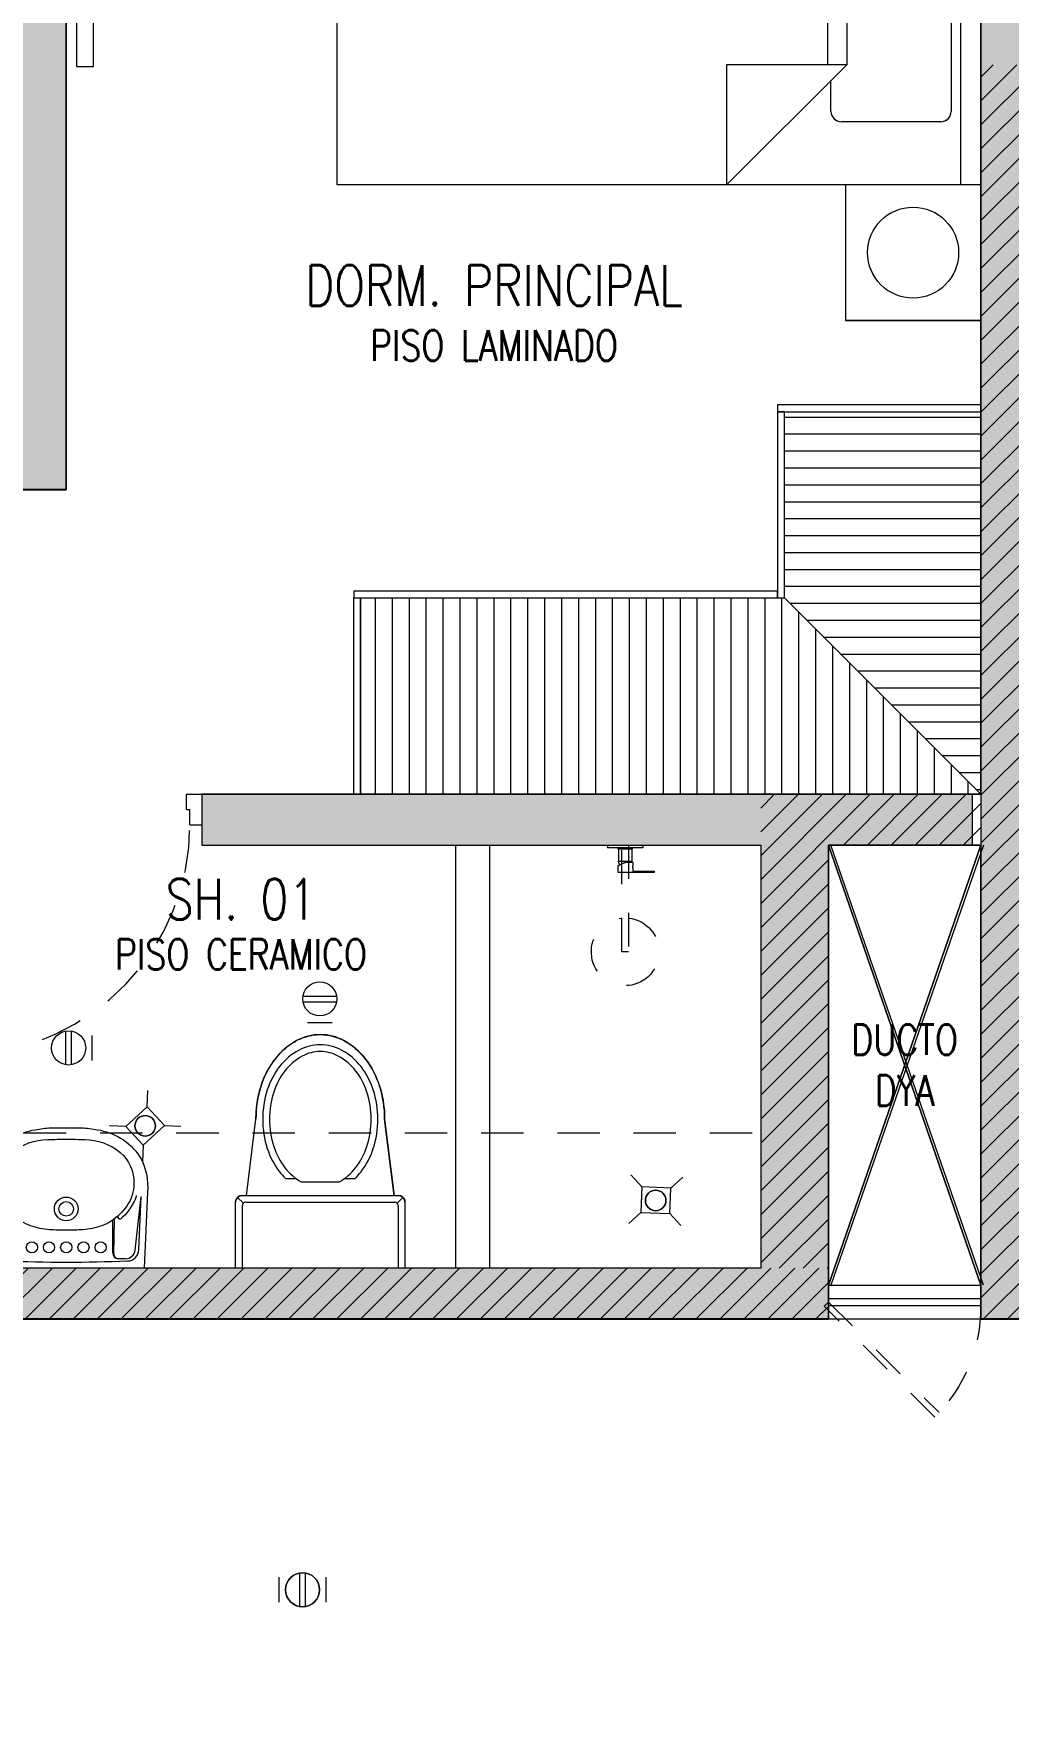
# Model space of a CAD drawing. Header units: millimetres. Extents: x 3738 to 3833, y 1327 to 1657.
# Drawn here: x 3788.575 to 3791.454, y 1488.118 to 1493.06 of the extents above; entities that cross this region are included whole.
import ezdxf
from ezdxf.enums import TextEntityAlignment as Align

# ---------------------------------------------------------------- set-up
doc = ezdxf.new("R2010")
doc.units = ezdxf.units.MM
doc.set_wipeout_variables(frame=1)
for name, pattern in [('HIDDEN', [0.375, 0.25, -0.125]), ('HIDDEN2', [0.1875, 0.125, -0.0625]), ('X-REF_DP_Arquitectura$0$HIDDEN', [0.375, 0.25, -0.125])]:
    doc.linetypes.add(name, pattern=pattern)
doc.layers.get('0').update_dxf_attribs({"color": 251, "lineweight": 9})
for name, color, linetype, lineweight in [('A-07', 251, 'Continuous', 13), ('A-EST PLACAS', 251, 'Continuous', 13), ('A-LINEAS', 251, 'Continuous', 13), ('A-MOBILIARIO', 251, 'Continuous', 13), ('A-MURO BAJO', 251, 'Continuous', 13), ('A-MUROS', 251, 'Continuous', 13), ('A-PROYECCIONES', 251, 'HIDDEN2', 13), ('A-PROYECCIONES INT.', 251, 'HIDDEN2', 13), ('A-SANITARIOS', 251, 'Continuous', 13), ('A-TEXTO-ACABADO PISO', 251, 'Continuous', 13), ('A-TEXTO-AMBIENTE', 251, 'Continuous', 13), ('A_20_Estructuras', 251, 'Continuous', 13), ('A_30_DispositivosElect', 251, 'Continuous', 13), ('A_30_DispositivosSanit', 251, 'Continuous', 13), ('A_30_TableroElect', 251, 'Continuous', 13), ('A_50_TextoAmbiente', 251, 'Continuous', 13), ('A_50_TextoIndicaciones', 251, 'Continuous', 13), ('A_50_Vigas', 251, 'X-REF_DP_Arquitectura$0$HIDDEN', 13), ('A_60_HatchEstructuras', 251, 'Continuous', 13), ('DLP_MOBILIARIO FIJO', 251, 'Continuous', 13), ('MURO CF 120', 251, 'Continuous', 13), ('MURO CF 60', 251, 'Continuous', 13)]:
    doc.layers.add(name, color=color, linetype=linetype, lineweight=lineweight)
doc.styles.add('ROMANS', font='romans.shx', dxfattribs={"width": 0.8})
pattern_1 = [(45, (-227164.531382, -8188178.54172), (-0.02245064030267, 0.02245064030267), [])]
pattern_2 = [(45, (131.3, -47.8), (-0.035355339, 0.035355339), [])]

# ---------------------------------------------------------------- blocks, each defined once
blk = doc.blocks.new('*U285')
for p, q in [((-0.2457, -0.0949), (-0.2457, 0.3957)), ((0.2449, 0.3957), (-0.2457, 0.3957)), ((0.2449, -0.0949), (0.2449, 0.3957)), ((-0.1537, -0.0029), (-0.1537, 0.3037)), ((0.1529, -0.0029), (0.1529, 0.3037)), ((0.2449, -0.0949), (-0.2457, -0.0949))]:
    blk.add_line(p, q)
at = {"linetype": 'HIDDEN', "ltscale": 12}
blk.add_circle((0, 0.1504), 0.4, dxfattribs=at)
at = {"ltscale": 0.035}
blk.add_circle((0, 0.1504), 0.4, dxfattribs=at)
blk = doc.blocks.new('A$C44b26ab3')
at = {"layer": 'A_30_TableroElect', "xscale": -1, "rotation": 90.35724673086504}
blk.add_blockref('*U285', (3.8094, 2.2857, 0), dxfattribs=at)
at = {"color": 3}
blk.add_wipeout([(2.2005, 0.8423), (0.1027, 1.313), (0, 0.8543), (3.8095, 0), (4.0114, 0.921), (2.3037, 1.3033)], dxfattribs=at).translate(0, 0, 0).dxf.layer = 'A_30_DispositivosElect'
at = {"layer": 'A_30_TableroElect'}
h = blk.add_hatch(dxfattribs=at)
h.set_pattern_fill('ANSI31', color=256, scale=0.01)
h.set_pattern_definition(pattern_1)
edge = h.paths.add_edge_path()
edge.add_line((3.6994, 0.6616), (3.9433, 0.607))
edge.add_line((3.9433, 0.607), (4.0136, 0.9211))
edge.add_line((4.0136, 0.9211), (3.7697, 0.9757))
edge.add_line((3.7697, 0.9757), (3.6994, 0.6616))
h = blk.add_hatch(dxfattribs=at)
h.set_pattern_fill('ANSI31', color=256, scale=0.01)
h.set_pattern_definition(pattern_1)
edge = h.paths.add_edge_path()
edge.add_line((3.5639, 0.0566), (3.8079, 0.002))
edge.add_line((3.8079, 0.002), (3.8778, 0.3142))
edge.add_line((3.8778, 0.3142), (3.6338, 0.3688))
edge.add_line((3.6338, 0.3688), (3.5639, 0.0566))
for p, q in [((2.3055, 1.3015, 0.006), (2.2028, 0.8429, 0.006)), ((3.7693, 0.9738, 0.006), (2.3055, 1.3015, 0.006)), ((0.4463, 1.2361, 0.006), (0.3436, 0.7774, 0.006)), ((3.6666, 0.5152, 0.006), (0.4463, 1.2361, 0.006)), ((2.4031, 1.2797, 0.006), (2.3222, 0.9186, 0.006)), ((3.6717, 0.9957, 0.006), (2.4031, 1.2797, 0.006)), ((0.522, 1.1166, 0.006), (0.4412, 0.7556, 0.006)), ((1.7906, 0.8327, 0.006), (0.522, 1.1166, 0.006)), ((3.5908, 0.6346, 0.006), (3.6717, 0.9957, 0.006)), ((3.6666, 0.5152, 0.006), (3.7693, 0.9738, 0.006)), ((2.3222, 0.9186, 0.006), (3.5908, 0.6346, 0.006)), ((2.2028, 0.8429, 0.006), (3.6666, 0.5152, 0.006)), ((1.7098, 0.4716, 0.006), (1.7906, 0.8327, 0.006)), ((1.8882, 0.8108, 0.006), (1.8074, 0.4496, 0.006)), ((3.1568, 0.5269, 0.006), (1.8882, 0.8108, 0.006)), ((0.3436, 0.7774, 0.006), (3.5639, 0.0566, 0.006)), ((0.4412, 0.7556, 0.006), (1.7098, 0.4716, 0.006)), ((3.076, 0.1657, 0.006), (3.1568, 0.5269, 0.006)), ((3.5639, 0.0566, 0.006), (3.6666, 0.5152, 0.006)), ((1.8074, 0.4496, 0.006), (3.076, 0.1657, 0.006)), ((3.2282, 0.3878, 0.006), (3.1736, 0.1439, 0.006)), ((3.5209, 0.3222, 0.006), (3.2282, 0.3878, 0.006)), ((3.4663, 0.0784, 0.006), (3.5209, 0.3222, 0.006)), ((3.1736, 0.1439, 0.006), (3.4663, 0.0784, 0.006))]:
    blk.add_line(p, q, dxfattribs=at)
at = {"layer": 'A_30_TableroElect', "elevation": -0.772}
blk.add_lwpolyline([(3.8778, 0.3142), (3.9433, 0.607), (3.6994, 0.6616), (3.6338, 0.3688), (3.8778, 0.3142)], dxfattribs=at)
blk = doc.blocks.new('ESTRUC_P1')
at = {"layer": 'A_60_HatchEstructuras'}
h = blk.add_hatch(color=256, dxfattribs=at)
h.dxf.hatch_style = 1
h.paths.add_polyline_path([(18.85, -0.475), (17.5, -0.475), (17.5, -0.625), (18.7, -0.625), (18.7, -3.725), (17.1, -3.725), (17.1, -3.875), (18.85, -3.875)])
h.paths.add_polyline_path([(16.3, -0.475), (16.15, -0.475), (16.15, -3.875), (16.3, -3.875)])
h.paths.add_polyline_path([(15.35, -3.725), (13.75, -3.725), (13.75, -0.625), (14.95, -0.625), (14.95, -0.475), (13.6, -0.475), (13.6, -3.875), (15.35, -3.875)])
h = blk.add_hatch(color=256, dxfattribs=at)
h.dxf.hatch_style = 1
h.paths.add_polyline_path([(23.55, -6.175), (21.7, -6.175), (21.7, -2.775), (23.55, -2.775), (23.55, -2.625), (21.7, -2.625), (21.7, -0.475), (20.85, -0.475), (20.85, -0.625), (21.55, -0.625), (21.55, -6.325), (23.55, -6.325)])
h = blk.add_hatch(color=256, dxfattribs=at)
h.dxf.hatch_style = 1
h.paths.add_polyline_path([(21.1, -4.925), (21.525, -4.925), (21.525, -4.775), (19.25, -4.775), (19.25, -4.925), (20.9, -4.925), (20.9, -6.175), (18.5, -6.175), (18.5, -4.775), (18.35, -4.775), (18.35, -6.175), (15.45, -6.175), (15.45, -4.775), (15.25, -4.775), (15.25, -6.175), (11.7, -6.175), (11.7, -6.325), (21.1, -6.325)])
h.paths.add_polyline_path([(21.7, -7.525), (11.7, -7.525), (11.7, -7.675), (15.25, -7.675), (15.25, -9.075), (15.45, -9.075), (15.45, -7.675), (18.8, -7.675), (18.8, -9.075), (18.95, -9.075), (18.95, -7.675), (21.5, -7.675), (21.5, -8.925), (19.7, -8.925), (19.7, -9.075), (21.7, -9.075)])
blk.add_lwpolyline([(21.525, -4.925), (21.55, -4.925), (21.1, -6.225)])
at = {"elevation": 0}
blk.add_lwpolyline([(21.55, -6.225), (21.1, -4.925)], dxfattribs=at)
at = {"layer": 'A_20_Estructuras'}
for points in [[(18.85, -0.475), (17.5, -0.475), (17.5, -0.625), (18.7, -0.625), (18.7, -3.725), (17.1, -3.725), (17.1, -3.875), (18.85, -3.875)], [(23.55, -6.175), (21.7, -6.175), (21.7, -2.775), (23.55, -2.775), (23.55, -2.625), (21.7, -2.625), (21.7, -0.475), (20.85, -0.475), (20.85, -0.625), (21.55, -0.625), (21.55, -6.325), (23.55, -6.325)], [(21.1, -4.925), (21.525, -4.925), (21.525, -4.775), (19.25, -4.775), (19.25, -4.925), (20.9, -4.925), (20.9, -6.175), (18.5, -6.175), (18.5, -4.775), (18.35, -4.775), (18.35, -6.175), (15.45, -6.175), (15.45, -4.775), (15.25, -4.775), (15.25, -6.175), (11.7, -6.175), (11.7, -6.325), (21.1, -6.325)]]:
    blk.add_lwpolyline(points, close=True, dxfattribs=at)
at = {"layer": 'A_50_Vigas'}
blk.add_line((21.1, -6.225, 0), (21.55, -6.225, 0), dxfattribs=at)
blk = doc.blocks.new('ducha marsano')
at = {"linetype": 'HIDDEN2', "ltscale": 0.5, "extrusion": (-4.9425e-10, -7.91123e-10, -1)}
for p, q in [((-0.01, 0), (0.01, 0)), ((0.01, 0), (0.01, -0.3155)), ((-0.01, -0.3155), (-0.01, 0)), ((-0.0205, -0.08), (-0.0205, -0.0601)), ((0.021, -0.0815), (-0.019, -0.0815)), ((-0.0155, -0.058), (-0.0157, -0.058)), ((0.0225, -0.0515), (-0.0001, -0.0515)), ((0.025, -0.0815), (0.021, -0.0815)), ((0.0225, -0.0515), (0.0225, -0.0627)), ((0.0225, -0.0682), (0.0225, -0.077)), ((0.0225, -0.077), (0.025, -0.077)), ((0.025, -0.077), (0.0771, -0.077)), ((0.0771, -0.0815), (0.025, -0.0815)), ((0.0771, -0.077), (0.0816, -0.077)), ((0.0816, -0.0815), (0.0771, -0.0815)), ((0.0816, -0.077), (0.082, -0.077)), ((0.082, -0.0815), (0.0816, -0.0815)), ((0.082, -0.077), (0.084, -0.077)), ((0.084, -0.0815), (0.082, -0.0815)), ((0.0855, -0.0785), (0.0855, -0.08)), ((0.01, -0.3155), (-0.01, -0.3155))]:
    blk.add_line(p, q, dxfattribs=at)
for centre, radius, start, end in [((-0.0004, -0.0462), 0.02, 323.9581, 354.9298), ((0.0004, -0.0462), 0.02, 185.0702, 195.2705), ((0.019, -0.08), 0.0015, 270, 360), ((-0.084, -0.0785), 0.0015, 90, 180), ((-0.084, -0.08), 0.0015, 180, 270), ((0, -0.3155), 0.1, 95.7392, 84.2608)]:
    blk.add_arc(centre, radius, start, end, dxfattribs=at)
at = {"linetype": 'HIDDEN2', "ltscale": 0.5, "extrusion": (-4.94252e-10, -7.91124e-10, -1)}
blk.add_ellipse((0, -0.0515), major_axis=(-0.0225, -0.0095), ratio=0.001448, start_param=0.425436, end_param=1.567366, dxfattribs=at)
at = {"linetype": 'HIDDEN2', "ltscale": 0.5}
for points, degree in [([(-0.0305, 0), (0, 0), (0.0305, 0)], 2), ([(0.0305, 0), (0.0415, 0), (0.0525, 0)], 2), ([(0.0525, 0), (0.0525, -0.0038), (0.0525, -0.0075)], 2), ([(-0.0525, 0), (-0.0525, -0.0038), (-0.0525, -0.0075)], 2), ([(-0.0525, 0), (-0.0415, 0), (-0.0305, 0)], 2), ([(-0.0525, -0.0075), (-0.0525, -0.0075), (-0.0525, -0.0075)], 2), ([(0.0305, -0.008), (0, -0.008), (-0.0305, -0.008)], 2), ([(-0.0215, -0.008), (-0.0215, -0.0093), (-0.0215, -0.0105)], 2), ([(-0.021, -0.011), (-0.007, -0.011), (0.007, -0.011), (0.021, -0.011)], 3), ([(-0.02, -0.011), (-0.02, -0.0294), (-0.02, -0.0477)], 2), ([(-0.0197, -0.048), (0, -0.048), (0.0197, -0.048)], 2), ([(0.02, -0.011), (0.02, -0.0294), (0.02, -0.0477)], 2), ([(0.0215, -0.008), (0.0215, -0.0093), (0.0215, -0.0105)], 2)]:
    blk.add_open_spline(points, degree=degree, dxfattribs=at)
for points, weights in [([(-0.0525, -0.0075), (-0.0525, -0.0075), (-0.0525, -0.0075)], [1, 0.990847086912, 0.982266230892]), ([(-0.052, -0.008), (-0.0525, -0.008), (-0.0525, -0.0075)], [1, 0.707106781193, 1]), ([(-0.0215, -0.0105), (-0.0215, -0.011), (-0.021, -0.011)], [1, 0.70710678154, 1]), ([(-0.02, -0.0477), (-0.02, -0.048), (-0.0197, -0.048)], [1, 0.707106780138, 1]), ([(0.02, -0.0477), (0.02, -0.048), (0.0197, -0.048)], [1, 0.707106779703, 1]), ([(0.0211, -0.011), (0.0211, -0.011), (0.021, -0.011)], [1, 0.992411795776, 1]), ([(0.052, -0.008), (0.0521, -0.008), (0.0521, -0.008)], [1, 0.992411795771, 1])]:
    blk.add_rational_spline(points, weights, degree=2, dxfattribs=at)
for points, knots in [([(-0.0305, -0.008), (-0.0332, -0.008), (-0.0374, -0.008), (-0.0424, -0.008), (-0.0458, -0.008), (-0.0486, -0.008), (-0.0512, -0.008), (-0.052, -0.008), (-0.052, -0.008)], [0, 0, 0, 0, 8.104572, 12.495263, 16.885954, 21.276645, 25.667336, 33.771908, 33.771908, 33.771908, 33.771908]), ([(0.052, -0.008), (0.052, -0.008), (0.0512, -0.008), (0.0486, -0.008), (0.0458, -0.008), (0.0424, -0.008), (0.0374, -0.008), (0.0332, -0.008), (0.0305, -0.008)], [0, 0, 0, 0, 8.104572, 12.495263, 16.885954, 21.276645, 25.667336, 33.771908, 33.771908, 33.771908, 33.771908]), ([(0.0225, -0.0682), (0.0225, -0.0682), (0.0225, -0.0682), (0.0225, -0.0679), (0.0224, -0.0677), (0.0224, -0.0672), (0.0224, -0.0669), (0.0223, -0.0662), (0.0223, -0.0658), (0.0223, -0.0652), (0.0223, -0.0648), (0.0224, -0.0641), (0.0224, -0.0638), (0.0224, -0.0633), (0.0225, -0.0631), (0.0225, -0.0628), (0.0225, -0.0627), (0.0225, -0.0627)], [0.4148436, 0.4148436, 0.4148436, 0.4148436, 0.5185541, 0.5185541, 0.6222645, 0.6222645, 0.7259759, 0.7259759, 0.8296873, 0.8296873, 0.9333987, 0.9333987, 1.03711, 1.03711, 1.1408205, 1.1408205, 1.2445309, 1.2445309, 1.2445309, 1.2445309])]:
    blk.add_open_spline(points, degree=3, knots=knots, dxfattribs=at)
for points, weights, degree, knots in [([(0.0211, -0.011), (0.0211, -0.011), (0.0211, -0.011), (0.0211, -0.011), (0.0214, -0.0109), (0.0215, -0.0107), (0.0215, -0.0105)], [0.918641037743, 0.918640949346, 0.918640860949, 0.918640772552, 0.789223156395, 0.789223156395, 0.918640772552], 3, [0.1238988, 0.1238988, 0.1238988, 0.1238988, 0.1238993, 0.1238993, 0.1238993, 0.78603, 0.78603, 0.78603, 0.78603]), ([(0.0521, -0.008), (0.0521, -0.008), (0.0521, -0.008), (0.0525, -0.0079), (0.0525, -0.0075)], [0.918641037749, 0.918640905153, 0.918640772558, 0.724517853988, 0.918640772558], 2, [0.1238988, 0.1238988, 0.1238988, 0.1238993, 0.1238993, 0.7860311, 0.7860311, 0.7860311])]:
    blk.add_rational_spline(points, weights, degree=degree, knots=knots, dxfattribs=at)
blk = doc.blocks.new('*U281')
for p, q in [((0.01, 0.705), (0.01, 0.75)), ((0.1, 0.715), (0.1, 0.75)), ((0.055, 0.705), (0.01, 0.705)), ((0.1, 0.715), (0.055, 0.715)), ((0.055, 0.705), (0.055, 0.715)), ((0.055, 0.045), (0.01, 0.045)), ((0.01, 0.045), (0.01, 0)), ((0.055, 0.045), (0.055, 0.035)), ((0.1, 0.035), (0.055, 0.035)), ((0.1, 0.035), (0.1, 0))]:
    blk.add_line(p, q)
blk.add_lwpolyline([(0.78, 0.07), (0.78, 0.035), (0.1, 0.035), (0.1, 0.07)], close=True)
at = {"color": 7, "linetype": 'HIDDEN2'}
blk.add_arc((0.0996, 0.0341), 0.6809, 2.2301, 89.9672, dxfattribs=at)
blk = doc.blocks.new('SIFON JET_PLANTA')
at = {"extrusion": (-2.64698e-23, 6.61744e-24, -1)}
for p, q in [((-0.2055, 0.247, 0), (-0.2007, 0.2492, 0)), ((-0.2007, 0.2492, 0), (-0.195, 0.25, 0)), ((-0.195, 0.25, 0), (-0.195, 0.25, 0)), ((-0.195, 0.25, 0), (-0.1605, 0.25, 0)), ((-0.1605, 0.25, 0), (-0.0975, 0.25, 0)), ((-0.0975, 0.25, 0), (-0.0323, 0.25, 0)), ((-0.0323, 0.25, 0), (0, 0.25, 0)), ((0, 0.25, 0), (0, -0.25, 0)), ((-0.4322, 0.191, 0), (-0.215, 0.2181, 0)), ((-0.215, 0.2278, 0), (-0.2149, 0.2323, 0)), ((-0.215, 0.2234, 0), (-0.215, 0.2278, 0)), ((-0.215, 0.2181, 0), (-0.215, 0.2234, 0)), ((-0.2149, 0.2323, 0), (-0.2142, 0.2356, 0)), ((-0.2142, 0.2356, 0), (-0.2129, 0.239, 0)), ((-0.2129, 0.239, 0), (-0.211, 0.2419, 0)), ((-0.211, 0.2419, 0), (-0.2091, 0.2441, 0)), ((-0.2091, 0.2441, 0), (-0.2077, 0.2455, 0)), ((-0.2077, 0.2455, 0), (-0.2055, 0.247, 0)), ((-0.6, 0.1461, 0), (-0.5963, 0.1484, 0)), ((-0.5963, 0.1484, 0), (-0.5908, 0.1517, 0)), ((-0.5908, 0.1517, 0), (-0.5862, 0.1543, 0)), ((-0.5862, 0.1543, 0), (-0.5794, 0.158, 0)), ((-0.5794, 0.158, 0), (-0.5693, 0.1629, 0)), ((-0.5693, 0.1629, 0), (-0.5517, 0.1703, 0)), ((-0.5517, 0.1703, 0), (-0.5465, 0.1722, 0)), ((-0.5465, 0.1722, 0), (-0.5385, 0.1749, 0)), ((-0.5385, 0.1749, 0), (-0.5346, 0.176, 0)), ((-0.5346, 0.176, 0), (-0.5265, 0.1784, 0)), ((-0.5265, 0.1784, 0), (-0.5216, 0.1797, 0)), ((-0.5216, 0.1797, 0), (-0.5148, 0.1813, 0)), ((-0.5148, 0.1813, 0), (-0.5079, 0.1829, 0)), ((-0.5079, 0.1829, 0), (-0.5016, 0.1842, 0)), ((-0.5016, 0.1842, 0), (-0.4865, 0.1867, 0)), ((-0.4865, 0.1867, 0), (-0.4763, 0.188, 0)), ((-0.4763, 0.188, 0), (-0.4726, 0.1884, 0)), ((-0.4726, 0.1884, 0), (-0.4636, 0.1892, 0)), ((-0.4636, 0.1892, 0), (-0.4549, 0.1897, 0)), ((-0.4549, 0.1897, 0), (-0.449, 0.1899, 0)), ((-0.449, 0.1899, 0), (-0.44, 0.19, 0)), ((-0.44, 0.19, 0), (-0.4322, 0.191, 0)), ((-0.6534, 0.0984, 0), (-0.6503, 0.1023, 0)), ((-0.6503, 0.1023, 0), (-0.6453, 0.108, 0)), ((-0.6453, 0.108, 0), (-0.6386, 0.1152, 0)), ((-0.6386, 0.1152, 0), (-0.6326, 0.121, 0)), ((-0.6326, 0.121, 0), (-0.6299, 0.1235, 0)), ((-0.6299, 0.1235, 0), (-0.6251, 0.1276, 0)), ((-0.6251, 0.1276, 0), (-0.6206, 0.1314, 0)), ((-0.6206, 0.1314, 0), (-0.6168, 0.1344, 0)), ((-0.6168, 0.1344, 0), (-0.6106, 0.1389, 0)), ((-0.6106, 0.1389, 0), (-0.6061, 0.142, 0)), ((-0.6061, 0.142, 0), (-0.6, 0.1461, 0)), ((-0.6819, 0.048, 0), (-0.6804, 0.0521, 0)), ((-0.6804, 0.0521, 0), (-0.6793, 0.0547, 0)), ((-0.6793, 0.0547, 0), (-0.6779, 0.0582, 0)), ((-0.6779, 0.0582, 0), (-0.6745, 0.0655, 0)), ((-0.6745, 0.0655, 0), (-0.6722, 0.0699, 0)), ((-0.6745, 0.0655, 0), (-0.6745, 0.0655, 0)), ((-0.6722, 0.0699, 0), (-0.6705, 0.0728, 0)), ((-0.6705, 0.0728, 0), (-0.669, 0.0755, 0)), ((-0.669, 0.0755, 0), (-0.6672, 0.0785, 0)), ((-0.6672, 0.0785, 0), (-0.665, 0.082, 0)), ((-0.665, 0.082, 0), (-0.6634, 0.0845, 0)), ((-0.6634, 0.0845, 0), (-0.6611, 0.088, 0)), ((-0.6611, 0.088, 0), (-0.657, 0.0936, 0)), ((-0.657, 0.0936, 0), (-0.6534, 0.0984, 0)), ((-0.657, 0.0936, 0), (-0.657, 0.0936, 0)), ((-0.6534, 0.0984, 0), (-0.6534, 0.0984, 0)), ((-0.69, 0, 0), (-0.6899, 0.0044, 0)), ((-0.6899, 0.0044, 0), (-0.6897, 0.0096, 0)), ((-0.6897, 0.0096, 0), (-0.6893, 0.014, 0)), ((-0.6893, 0.014, 0), (-0.6887, 0.0194, 0)), ((-0.6887, 0.0194, 0), (-0.6881, 0.0236, 0)), ((-0.6881, 0.0236, 0), (-0.6872, 0.0284, 0)), ((-0.6881, 0.0236, 0), (-0.6881, 0.0236, 0)), ((-0.6872, 0.0284, 0), (-0.6867, 0.031, 0)), ((-0.6867, 0.031, 0), (-0.6855, 0.0361, 0)), ((-0.6855, 0.0361, 0), (-0.6838, 0.0421, 0)), ((-0.6855, 0.0361, 0), (-0.6855, 0.0361, 0)), ((-0.6838, 0.0421, 0), (-0.6819, 0.048, 0)), ((-0.6838, 0.0421, 0), (-0.6838, 0.0421, 0)), ((-0.6899, -0.0065, 0), (-0.69, 0, 0)), ((-0.6896, -0.0111, 0), (-0.6899, -0.0065, 0)), ((-0.6891, -0.0164, 0), (-0.6896, -0.0111, 0)), ((-0.6881, -0.0232, 0), (-0.6891, -0.0164, 0)), ((-0.6876, -0.0264, 0), (-0.6881, -0.0232, 0)), ((-0.687, -0.0296, 0), (-0.6876, -0.0264, 0)), ((-0.6864, -0.0321, 0), (-0.687, -0.0296, 0)), ((-0.6855, -0.0361, 0), (-0.6864, -0.0321, 0)), ((-0.6838, -0.0419, 0), (-0.6855, -0.0361, 0)), ((-0.6827, -0.0457, 0), (-0.6838, -0.0419, 0)), ((-0.6814, -0.0492, 0), (-0.6827, -0.0457, 0)), ((-0.6803, -0.0522, 0), (-0.6814, -0.0492, 0)), ((-0.6792, -0.0551, 0), (-0.6803, -0.0522, 0)), ((-0.6779, -0.0581, 0), (-0.6792, -0.0551, 0)), ((-0.677, -0.0602, 0), (-0.6779, -0.0581, 0)), ((-0.6751, -0.0642, 0), (-0.677, -0.0602, 0)), ((-0.6722, -0.0699, 0), (-0.6751, -0.0642, 0)), ((-0.6706, -0.0727, 0), (-0.6722, -0.0699, 0)), ((-0.6679, -0.0774, 0), (-0.6706, -0.0727, 0)), ((-0.6646, -0.0826, 0), (-0.6679, -0.0774, 0)), ((-0.6623, -0.0862, 0), (-0.6646, -0.0826, 0)), ((-0.6599, -0.0897, 0), (-0.6623, -0.0862, 0)), ((-0.6554, -0.0958, 0), (-0.6599, -0.0897, 0)), ((-0.6494, -0.1032, 0), (-0.6554, -0.0958, 0)), ((-0.6458, -0.1074, 0), (-0.6494, -0.1032, 0)), ((-0.64, -0.1137, 0), (-0.6458, -0.1074, 0)), ((-0.6379, -0.1158, 0), (-0.64, -0.1137, 0)), ((-0.6347, -0.119, 0), (-0.6379, -0.1158, 0)), ((-0.6335, -0.1201, 0), (-0.6347, -0.119, 0)), ((-0.6347, -0.119, 0), (-0.6347, -0.119, 0)), ((-0.6318, -0.1217, 0), (-0.6335, -0.1201, 0)), ((-0.6305, -0.123, 0), (-0.6318, -0.1217, 0)), ((-0.6318, -0.1217, 0), (-0.6318, -0.1217, 0)), ((-0.6288, -0.1244, 0), (-0.6305, -0.123, 0)), ((-0.6276, -0.1255, 0), (-0.6288, -0.1244, 0)), ((-0.6262, -0.1268, 0), (-0.6276, -0.1255, 0)), ((-0.6245, -0.1281, 0), (-0.6262, -0.1268, 0)), ((-0.6235, -0.1291, 0), (-0.6245, -0.1281, 0)), ((-0.6245, -0.1281, 0), (-0.6245, -0.1281, 0)), ((-0.6223, -0.13, 0), (-0.6235, -0.1291, 0)), ((-0.6215, -0.1307, 0), (-0.6223, -0.13, 0)), ((-0.6204, -0.1315, 0), (-0.6215, -0.1307, 0)), ((-0.6193, -0.1324, 0), (-0.6204, -0.1315, 0)), ((-0.6179, -0.1335, 0), (-0.6193, -0.1324, 0)), ((-0.6168, -0.1344, 0), (-0.6179, -0.1335, 0)), ((-0.6153, -0.1355, 0), (-0.6168, -0.1344, 0)), ((-0.6142, -0.1363, 0), (-0.6153, -0.1355, 0)), ((-0.612, -0.1379, 0), (-0.6142, -0.1363, 0)), ((-0.6086, -0.1403, 0), (-0.612, -0.1379, 0)), ((-0.607, -0.1415, 0), (-0.6086, -0.1403, 0)), ((-0.6058, -0.1422, 0), (-0.607, -0.1415, 0)), ((-0.6039, -0.1435, 0), (-0.6058, -0.1422, 0)), ((-0.602, -0.1448, 0), (-0.6039, -0.1435, 0)), ((-0.6004, -0.1458, 0), (-0.602, -0.1448, 0)), ((-0.5987, -0.1469, 0), (-0.6004, -0.1458, 0)), ((-0.5964, -0.1483, 0), (-0.5987, -0.1469, 0)), ((-0.595, -0.1492, 0), (-0.5964, -0.1483, 0)), ((-0.5936, -0.15, 0), (-0.595, -0.1492, 0)), ((-0.5918, -0.1511, 0), (-0.5936, -0.15, 0)), ((-0.5896, -0.1524, 0), (-0.5918, -0.1511, 0)), ((-0.5871, -0.1538, 0), (-0.5896, -0.1524, 0)), ((-0.5833, -0.1559, 0), (-0.5871, -0.1538, 0)), ((-0.5781, -0.1587, 0), (-0.5833, -0.1559, 0)), ((-0.5759, -0.1598, 0), (-0.5781, -0.1587, 0)), ((-0.5738, -0.1608, 0), (-0.5759, -0.1598, 0)), ((-0.5702, -0.1625, 0), (-0.5738, -0.1608, 0)), ((-0.5675, -0.1637, 0), (-0.5702, -0.1625, 0)), ((-0.5659, -0.1645, 0), (-0.5675, -0.1637, 0)), ((-0.5644, -0.1652, 0), (-0.5659, -0.1645, 0)), ((-0.5614, -0.1664, 0), (-0.5644, -0.1652, 0)), ((-0.5598, -0.1671, 0), (-0.5614, -0.1664, 0)), ((-0.5568, -0.1683, 0), (-0.5598, -0.1671, 0)), ((-0.5543, -0.1693, 0), (-0.5568, -0.1683, 0)), ((-0.551, -0.1706, 0), (-0.5543, -0.1693, 0)), ((-0.5491, -0.1713, 0), (-0.551, -0.1706, 0)), ((-0.5465, -0.1722, 0), (-0.5491, -0.1713, 0)), ((-0.5449, -0.1728, 0), (-0.5465, -0.1722, 0)), ((-0.5428, -0.1735, 0), (-0.5449, -0.1728, 0)), ((-0.5412, -0.174, 0), (-0.5428, -0.1735, 0)), ((-0.5385, -0.1749, 0), (-0.5412, -0.174, 0)), ((-0.5352, -0.1759, 0), (-0.5385, -0.1749, 0)), ((-0.5385, -0.1749, 0), (-0.5385, -0.1749, 0)), ((-0.5321, -0.1768, 0), (-0.5352, -0.1759, 0)), ((-0.5296, -0.1775, 0), (-0.5321, -0.1768, 0)), ((-0.5267, -0.1783, 0), (-0.5296, -0.1775, 0)), ((-0.5238, -0.1791, 0), (-0.5267, -0.1783, 0)), ((-0.5267, -0.1783, 0), (-0.5267, -0.1783, 0)), ((-0.5217, -0.1796, 0), (-0.5238, -0.1791, 0)), ((-0.5177, -0.1807, 0), (-0.5217, -0.1796, 0)), ((-0.5151, -0.1813, 0), (-0.5177, -0.1807, 0)), ((-0.5118, -0.1821, 0), (-0.5151, -0.1813, 0)), ((-0.5094, -0.1826, 0), (-0.5118, -0.1821, 0)), ((-0.5066, -0.1832, 0), (-0.5094, -0.1826, 0)), ((-0.5022, -0.184, 0), (-0.5066, -0.1832, 0)), ((-0.4974, -0.1849, 0), (-0.5022, -0.184, 0)), ((-0.495, -0.1854, 0), (-0.4974, -0.1849, 0)), ((-0.4974, -0.1849, 0), (-0.4974, -0.1849, 0)), ((-0.4936, -0.1856, 0), (-0.495, -0.1854, 0)), ((-0.4916, -0.1859, 0), (-0.4936, -0.1856, 0)), ((-0.4884, -0.1864, 0), (-0.4916, -0.1859, 0)), ((-0.4862, -0.1867, 0), (-0.4884, -0.1864, 0)), ((-0.4824, -0.1872, 0), (-0.4862, -0.1867, 0)), ((-0.4812, -0.1874, 0), (-0.4824, -0.1872, 0)), ((-0.4785, -0.1877, 0), (-0.4812, -0.1874, 0)), ((-0.4761, -0.188, 0), (-0.4785, -0.1877, 0)), ((-0.4735, -0.1883, 0), (-0.4761, -0.188, 0)), ((-0.4695, -0.1887, 0), (-0.4735, -0.1883, 0)), ((-0.4651, -0.189, 0), (-0.4695, -0.1887, 0)), ((-0.4639, -0.1891, 0), (-0.4651, -0.189, 0)), ((-0.4651, -0.189, 0), (-0.4651, -0.189, 0)), ((-0.4619, -0.1893, 0), (-0.4639, -0.1891, 0)), ((-0.4592, -0.1894, 0), (-0.4619, -0.1893, 0)), ((-0.4568, -0.1896, 0), (-0.4592, -0.1894, 0)), ((-0.455, -0.1897, 0), (-0.4568, -0.1896, 0)), ((-0.4518, -0.1898, 0), (-0.455, -0.1897, 0)), ((-0.449, -0.1899, 0), (-0.4518, -0.1898, 0)), ((-0.4467, -0.1899, 0), (-0.449, -0.1899, 0)), ((-0.4428, -0.19, 0), (-0.4467, -0.1899, 0)), ((-0.44, -0.19, 0), (-0.4428, -0.19, 0)), ((-0.215, -0.2181, 0), (-0.44, -0.19, 0)), ((-0.215, -0.227, 0), (-0.215, -0.2181, 0)), ((-0.215, -0.23, 0), (-0.215, -0.227, 0)), ((-0.2147, -0.2335, 0), (-0.215, -0.23, 0)), ((-0.2138, -0.2369, 0), (-0.2147, -0.2335, 0)), ((-0.2126, -0.2395, 0), (-0.2138, -0.2369, 0)), ((-0.2138, -0.2369, 0), (-0.2138, -0.2369, 0)), ((-0.2108, -0.2423, 0), (-0.2126, -0.2395, 0)), ((-0.2126, -0.2395, 0), (-0.2126, -0.2395, 0)), ((-0.2091, -0.2441, 0), (-0.2108, -0.2423, 0)), ((-0.2108, -0.2423, 0), (-0.2108, -0.2423, 0)), ((-0.2108, -0.2423, 0), (-0.2108, -0.2423, 0)), ((-0.209, -0.244, 0), (-0.2091, -0.2441, 0)), ((-0.2067, -0.2462, 0), (-0.209, -0.244, 0)), ((-0.209, -0.244, 0), (-0.209, -0.244, 0)), ((-0.2029, -0.2484, 0), (-0.2067, -0.2462, 0)), ((-0.2067, -0.2462, 0), (-0.2067, -0.2462, 0)), ((-0.1995, -0.2495, 0), (-0.2029, -0.2484, 0)), ((-0.2029, -0.2484, 0), (-0.2029, -0.2484, 0)), ((-0.195, -0.25, 0), (-0.1995, -0.2495, 0)), ((0, -0.25, 0), (-0.195, -0.25, 0))]:
    blk.add_line(p, q, dxfattribs=at)
for p, q in [((-0.195, 0.25, 0), (0, 0.25, 0)), ((0, 0.25, 0), (0, -0.25, 0)), ((-0.215, 0.2181, 0), (-0.44, 0.19, 0)), ((-0.215, -0.23, 0), (-0.215, 0.23, 0)), ((-0.2091, 0.2441, 0), (-0.1921, 0.2271, 0)), ((-0.195, -0.22, 0), (-0.195, 0.22, 0)), ((-0.185, 0.23, 0), (0, 0.23, 0)), ((-0.265, 0.0718, 0), (-0.265, 0.1028, 0)), ((-0.255, -0.0562, 0), (-0.255, 0.0562, 0)), ((-0.265, -0.1028, 0), (-0.265, -0.0718, 0)), ((-0.215, -0.2181, 0), (-0.44, -0.19, 0)), ((-0.2091, -0.2441, 0), (-0.1921, -0.2271, 0)), ((0, -0.23, 0), (-0.185, -0.23, 0)), ((0, -0.25, 0), (-0.195, -0.25, 0))]:
    blk.add_line(p, q)
at = {"elevation": 0}
for points in [[(-0.265, 0.1028, 0.0362), (-0.2844, 0.1202, 0.08725), (-0.3535, 0.1565, 0.077598), (-0.44, 0.17, 0.077598), (-0.5265, 0.1565, 0.08725), (-0.5956, 0.1202, 0.105601), (-0.6443, 0.0627, 0.12364), (-0.66, 0, 0.12364), (-0.6443, -0.0627, 0.105601), (-0.5956, -0.1202, 0.08725), (-0.5265, -0.1565, 0.077598), (-0.44, -0.17, 0.077598)], [(-0.255, 0.0562, 0.100268), (-0.2967, 0.1044, 0.08725), (-0.3596, 0.1374, 0.077598), (-0.44, 0.15, 0.077598), (-0.5204, 0.1374, 0.08725), (-0.5833, 0.1044, 0.105601), (-0.6266, 0.0532, 0.12364), (-0.64, 0, 0.12364), (-0.6266, -0.0532, 0.105601), (-0.5833, -0.1044, 0.08725), (-0.5204, -0.1374, 0.077598), (-0.44, -0.15, 0.077598)], [(-0.44, -0.15, 0.077598), (-0.3596, -0.1374, 0.08725), (-0.2967, -0.1044, 0.100268), (-0.255, -0.0562, 0.12364)], [(-0.44, -0.17, 0.077598), (-0.3535, -0.1565, 0.08725), (-0.2844, -0.1202, 0.0362), (-0.265, -0.1028, 0.12364)]]:
    blk.add_lwpolyline(points, format="xyb", dxfattribs=at)
for centre, radius, start, end in [((-0.195, 0.23, 0), 0.02, 90, 180), ((-0.185, 0.22, 0), 0.01, 90, 180), ((-0.4613, -0.0702, 0), 0.257, 107.4741, 127.2348), ((-0.44, -0.1379, 0), 0.3279, 90, 107.4741), ((-0.4939, -0.0273, 0), 0.203, 127.2348, 151.4088), ((-0.544, 0, 0), 0.146, 151.4088, 180), ((-0.544, 0, 0), 0.146, 180, 208.5912), ((-0.4939, 0.0273, 0), 0.203, 208.5912, 232.7652), ((-0.4613, 0.0702, 0), 0.257, 232.7652, 252.5259), ((-0.44, 0.1379, 0), 0.3279, 252.5259, 270), ((-0.195, -0.23, 0), 0.02, 180, 270), ((-0.185, -0.22, 0), 0.01, 180, 270)]:
    blk.add_arc(centre, radius, start, end)
blk = doc.blocks.new('BOWL-ITALGRIF_VARADERO_01')
for p, q in [((-0.2032, -0.1971), (-0.2208, -0.038)), ((0.2032, -0.1971), (0.2208, -0.038)), ((-0.1404, -0.2077), (-0.1424, -0.1083)), ((-0.1375, -0.205), (-0.1375, -0.1117)), ((0.1375, -0.205), (0.1375, -0.1117)), ((0.1404, -0.2077), (0.1424, -0.1083)), ((-0.1753, -0.222), (-0.1544, -0.222)), ((0.1753, -0.222), (0.1544, -0.222))]:
    blk.add_line(p, q)
for points in [[(-0.0917, 0.1589, -0.02989), (-0.0456, 0.1646, -0.007822), (0.0456, 0.1646, -0.02989), (0.0918, 0.1589, -0.091737), (0.1601, 0.1343, -0.112496), (0.2175, 0.0792, -0.147885), (0.2402, -0.0257), (0.23, -0.25), (-0.23, -0.25), (-0.2402, -0.0257, -0.147885), (-0.2175, 0.0792, -0.112496), (-0.1601, 0.1343, -0.091737)], [(-0.0496, -0.1363, -0.062677), (-0.1048, -0.1249, -0.110639), (-0.1576, -0.091, -0.120976), (-0.195, -0.0344, -0.061198), (-0.2, 0, -0.21707), (-0.1593, 0.092, -0.174983), (-0.0545, 0.1298, -0.010618), (0, 0.131, -0.010618), (0.0545, 0.1298, -0.174983), (0.1593, 0.092, -0.21707), (0.2, 0, -0.061198), (0.195, -0.0344, -0.120976), (0.1576, -0.091, -0.110639), (0.1048, -0.1249, -0.062677), (0.0496, -0.1363, -0.017583), (0, -0.138, -0.017583)]]:
    blk.add_lwpolyline(points, format="xyb", close=True)
for points in [[(-0.2216, -0.0381), (-0.2145, -0.1954, 0.390823), (-0.1807, -0.2288, 0.017524), (0.1807, -0.2288, 0.390823), (0.2145, -0.1954), (0.2216, -0.0381)], [(-0.2072, -0.035, 0.005), (-0.2064, -0.038, 0.121292), (-0.166, -0.0996, 0.007977), (-0.1624, -0.1031)], [(0.2072, -0.035, -0.005), (0.2064, -0.038, -0.121292), (0.166, -0.0996, -0.007977), (0.1624, -0.1031)]]:
    blk.add_lwpolyline(points, format="xyb")
for centre, radius in [((0, -0.075), 0.035), ((0, -0.075), 0.0215), ((-0.1015, -0.1885), 0.0165), ((-0.051, -0.1885), 0.0165), ((0, -0.1885), 0.0165), ((0.051, -0.1885), 0.0165), ((0.1015, -0.1885), 0.0165)]:
    blk.add_circle(centre, radius)
for centre, radius, start, end in [((-0.1583, -0.0987), 0.006, 226.6431, 46.6431), ((0.1583, -0.0987), 0.006, 133.3569, 313.3569), ((-0.1404, -0.1083), 0.002, 54.3619, 181.1374), ((-0.1355, -0.1117), 0.002, 56.7109, 180), ((0.1048, -0.1249), 9.094947017729287e-16, 0, 217.6714), ((0.1355, -0.1117), 0.002, 0, 123.2891), ((0.1404, -0.1083), 0.002, 358.8626, 125.6381), ((-0.1753, -0.194), 0.028, 186.3111, 270), ((0.1753, -0.194), 0.028, 270, 353.6889), ((-0.1545, -0.205), 0.017, 270, 0), ((-0.1544, -0.208), 0.014, 270, 1.1374), ((0.1545, -0.205), 0.017, 180, 270), ((0.1544, -0.208), 0.014, 178.8626, 270)]:
    blk.add_arc(centre, radius, start, end)
blk = doc.blocks.new('*U212')
at = {"linetype": 'HIDDEN', "ltscale": 0.2}
for p, q in [((0.3271, 0.3271), (0, 0)), ((0.0127, -0.0127), (0.3392, 0.3138)), ((0, 0), (0.0127, -0.0127))]:
    blk.add_line(p, q, dxfattribs=at)
blk.add_arc((0, 0), 0.4623, 0, 45, dxfattribs=at)
blk = doc.blocks.new('A$C4BFA03A9')
for points in [[(0.06, -0.5), (0.11, -0.5), (0.11, 0.5), (0.06, 0.5)], [(0.03, -0.3), (0.06, -0.33), (0.06, 0.33), (0.03, 0.3)]]:
    blk.add_lwpolyline(points, close=True)
at = {"layer": 'A-PROYECCIONES', "ltscale": 0.15}
blk.add_line((0.06, 0), (0, 0), dxfattribs=at)
blk = doc.blocks.new('CAMA 2PLAZAS C_VELADOR')
for p, q in [((-1.8499, 0), (-0.3999, 0)), ((-1.8499, -0.06), (-1.8499, 0)), ((-0.3999, 0), (-0.3999, -0.06))]:
    blk.add_line(p, q)
at = {"linetype": 'Continuous'}
for p, q in [((-1.8499, -0.06), (-0.3999, -0.06)), ((-1.8499, -1.9), (-1.8499, -0.06)), ((-1.6327, -0.0878), (-1.2086, -0.0878)), ((-1.0413, -0.0878), (-0.6172, -0.0878)), ((-0.3999, -0.06), (-0.3999, -1.9)), ((-1.6633, -0.3958), (-1.6633, -0.1184)), ((-1.1779, -0.1184), (-1.1779, -0.3958)), ((-1.0719, -0.3958), (-1.0719, -0.1184)), ((-0.5866, -0.1184), (-0.5866, -0.4118)), ((-1.8499, -0.396), (-0.7546, -0.396)), ((-0.3999, -0.7507), (-0.7546, -0.396)), ((-0.7546, -0.396), (-0.7546, -0.7507)), ((-0.6172, -0.4424), (-0.7082, -0.4424)), ((-0.7546, -0.452), (-1.8499, -0.452)), ((-0.7546, -0.7507), (-0.3999, -0.7507)), ((-0.3999, -1.9), (-1.8499, -1.9))]:
    blk.add_line(p, q, dxfattribs=at)
for points in [[(-2.2499, -0.4), (-1.8499, -0.4), (-1.8499, 0), (-2.2499, 0)], [(-0.4, -0.4), (0, -0.4), (0, 0), (-0.4, 0)]]:
    blk.add_lwpolyline(points, close=True)
for centre in [(-2.0499, -0.2), (-0.2, -0.2)]:
    blk.add_circle(centre, 0.1344)
for centre, start, end in [((-1.6327, -0.1184), 90, 180), ((-1.2086, -0.1184), 0, 90), ((-1.0413, -0.1184), 90, 180), ((-0.6172, -0.1184), 0, 90), ((-0.6172, -0.4118), 270, 0)]:
    blk.add_arc(centre, 0.0306, start, end, dxfattribs=at)
blk = doc.blocks.new('DPTO 75.2')
at = {"layer": 'DLP_MOBILIARIO FIJO'}
h = blk.add_hatch(dxfattribs=at)
h.set_pattern_fill('_USER', color=8, scale=0.05, angle=180, pattern_type=0)
h.set_pattern_definition([(180, (-9864.16571, -3185.47283), (-6e-18, -0.05), [])])
h.paths.add_polyline_path([(10.75, 2.68), (10.75, 1.55), (10.17, 2.13), (10.17, 2.68)])
h = blk.add_hatch(dxfattribs=at)
h.set_pattern_fill('_USER', color=8, scale=0.05, angle=270, pattern_type=0)
h.set_pattern_definition([(270, (-7249.86499, -2426.994796), (0.05, -9e-18), [])])
h.paths.add_polyline_path([(10.75, 1.55), (8.9186, 1.55), (8.9186, 2.13), (10.17, 2.13)])
at = {"layer": 'A-LINEAS'}
for p, q in [((10.3, 1.4, 0), (10.75, 0.1, 0)), ((10.3, 0.1, 0), (10.75, 1.4, 0))]:
    blk.add_line(p, q, dxfattribs=at)
at = {"layer": 'A-MOBILIARIO'}
for p, q in [((10.3, 0.06, 0), (10.75, 0.06, 0)), ((10.3, 0.04, 0), (10.75, 0.04, 0))]:
    blk.add_line(p, q, dxfattribs=at)
at = {"layer": 'A-MURO BAJO'}
for p, q in [((9.2, 0.15, 0), (9.2, 1.4, 0)), ((9.3, 0.15, 0), (9.3, 1.4, 0)), ((10.3, 0.1, 0), (10.75, 0.1, 0)), ((10.3, 0, 0), (10.75, 0, 0))]:
    blk.add_line(p, q, dxfattribs=at)
at = {"layer": 'A-MUROS'}
for p, q in [((8.05, 5.85, 0), (8.05, 2.45, 0)), ((10.75, 1.55, 0), (10.75, 5.7, 0)), ((8.05, 2.45, 0), (6.3, 2.45, 0)), ((8.45, 1.55, 0), (8.45, 1.4, 0)), ((8.45, 1.55, 0), (10.75, 1.55, 0)), ((8.45, 1.4, 0), (10.1, 1.4, 0)), ((10.1, 1.4, 0), (10.1, 0.15, 0)), ((10.75, 1.4, 0), (10.3, 1.4, 0)), ((10.3, 1.4, 0), (10.3, 0, 0)), ((10.75, 0, 0), (10.75, 1.4, 0)), ((10.1, 0.15, 0), (7.7, 0.15, 0)), ((10.3, 0, 0), (0.9, 0, 0))]:
    blk.add_line(p, q, dxfattribs=at)
at = {"layer": 'A-PROYECCIONES'}
blk.add_line((7.7, 0.55, 0), (10.1, 0.55, 0), dxfattribs=at)
at = {"layer": 'DLP_MOBILIARIO FIJO', "elevation": 0}
for points in [[(10.15, 2.7), (10.15, 2.68), (10.75, 2.68), (10.75, 2.7)], [(10.15, 2.13), (10.17, 2.13), (10.17, 2.68), (10.15, 2.68)], [(8.8986, 2.15), (8.8986, 2.13), (10.15, 2.13), (10.15, 2.15)], [(8.9186, 1.55), (8.8986, 1.55), (8.8986, 2.13), (8.9186, 2.13)]]:
    blk.add_lwpolyline(points, close=True, dxfattribs=at)
at = {"layer": 'DLP_MOBILIARIO FIJO', "color": 8, "elevation": 0}
for points in [[(10.75, 2.68), (10.75, 1.55), (10.17, 2.13), (10.17, 2.68)], [(10.75, 1.55), (8.9186, 1.55), (8.9186, 2.13), (10.17, 2.13)]]:
    blk.add_lwpolyline(points, close=True, dxfattribs=at)
at = {"layer": 'A-MOBILIARIO', "extrusion": (-4.49068e-08, -3.60286e-08, 1), "rotation": 270}
blk.add_blockref('CAMA 2PLAZAS C_VELADOR', (10.75, 2.95, 0), dxfattribs=at)
at = {"layer": 'A-MOBILIARIO'}
blk.add_blockref('A$C4BFA03A9', (8.02, 4.2, 0), dxfattribs=at)
at = {"layer": 'A-MOBILIARIO', "rotation": 270}
blk.add_blockref('*U281', (7.7, 1.56, 0), dxfattribs=at)
at = {"layer": 'A-PROYECCIONES', "ltscale": 0.25, "xscale": -1, "rotation": 180}
blk.add_blockref('*U212', (10.2873, 0.0373, 0), dxfattribs=at)
at = {"layer": 'A-SANITARIOS', "extrusion": (-4.9425e-10, -7.91123e-10, -1), "xscale": -0.9999999999999984, "rotation": 359.9999992996426}
blk.add_blockref('ducha marsano', (-9.7, 1.4, 0), dxfattribs=at)
at = {"layer": 'A-SANITARIOS', "extrusion": (-4.49068e-08, 3.60286e-08, 1), "rotation": 270.000001331223}
blk.add_blockref('SIFON JET_PLANTA', (8.8, 0.15, 0), dxfattribs=at)
at = {"layer": 'A-SANITARIOS'}
blk.add_blockref('BOWL-ITALGRIF_VARADERO_01', (8.05, 0.4, 0), dxfattribs=at)
blk = doc.blocks.new('N.03')
at = {"layer": 'A-MUROS'}
blk.add_lwpolyline([(-3.8, 12.5), (-3.8, 10.35), (-1.95, 10.35), (-1.95, 9.8), (-2.1, 9.8), (-2.1, 10.2), (-3.8, 10.2), (-3.8, 6.8), (-2.1, 6.8), (-2.1, 7.2), (-1.95, 7.2), (-1.95, 6.65), (-3.95, 6.65), (-3.8, 6.65)], dxfattribs=at)
blk = doc.blocks.new('JUNTA2')
at = {"layer": 'A-LINEAS'}
for p, q in [((-4.0425, -4.45, 0), (-4.4925, -5.75, 0)), ((-4.0425, -5.75, 0), (-4.4925, -4.45, 0))]:
    blk.add_line(p, q, dxfattribs=at)
at = {"layer": 'A-MOBILIARIO'}
for p, q in [((-4.5, -5.79, 0), (-4.05, -5.79, 0)), ((-4.5, -5.81, 0), (-4.05, -5.81, 0))]:
    blk.add_line(p, q, dxfattribs=at)
at = {"layer": 'A-MURO BAJO'}
for p, q in [((-4.5, -5.75, 0), (-4.05, -5.75, 0)), ((-4.5, -5.85, 0), (-4.05, -5.85, 0))]:
    blk.add_line(p, q, dxfattribs=at)
at = {"layer": 'A-MUROS', "elevation": 0}
for points in [[(-3.9, 0), (-4.75, 0), (-4.75, -0.15), (-4.05, -0.15), (-4.05, -4.3), (-6.35, -4.3)], [(-4.55, -5.85), (-4.5, -5.85), (-4.4998, -4.45), (-4.05, -4.4501), (-4.05, -5.85)]]:
    blk.add_lwpolyline(points, dxfattribs=at)
at = {"layer": 'A-MOBILIARIO', "extrusion": (4.49068e-08, 3.60286e-08, -1), "xscale": -1.000000000000001, "zscale": -1.000000000000001, "rotation": 90}
blk.add_blockref('CAMA 2PLAZAS C_VELADOR', (4.05, -2.8999, 0), dxfattribs=at)
at = {"layer": 'A-PROYECCIONES INT.', "ltscale": 0.25, "xscale": -1, "rotation": 180}
blk.add_blockref('*U212', (-4.5127, -5.8127, 0), dxfattribs=at)
blk = doc.blocks.new('TF_P1')
blk.add_blockref('JUNTA2', (26.95, 10.575))
blk.add_blockref('DPTO 75.2', (12.15, 4.725, 0))
blk.add_blockref('N.03', (26.85, -1.925))
blk = doc.blocks.new('TEXTO AMBIENTES P1')
at = {"layer": 'A-TEXTO-ACABADO PISO', "char_height": 0.09, "attachment_point": 2, "style": 'ROMANS'}
for s, insert in [('PISO LAMINADO', (20.1129, -3.4044)), ('PISO CERAMICO', (19.3659, -5.2026))]:
    blk.add_mtext_dynamic_manual_height_columns(s, width=1.20225, gutter_width=12.5, heights=[0], dxfattribs=dict(at, insert=insert))
at = {"layer": 'A-TEXTO-AMBIENTE', "style": 'ROMANS', "width": 0.8}
for s, p in [('DORM. PRINCIPAL', (20.1127, -3.3321)), ('SH. 01', (19.3658, -5.1452))]:
    blk.add_text(s, height=0.12, dxfattribs=at).set_placement(p, align=Align.CENTER)
blk = doc.blocks.new('TEXTO DUCTOS P1')
at = {"layer": 'A_50_TextoIndicaciones', "insert": (21.325, -5.575, 0), "char_height": 0.09, "width": 0.4157, "attachment_point": 5, "style": 'ROMANS'}
blk.add_mtext('\\pxsm1,t16;DUCTO DYA', dxfattribs=at)
blk = doc.blocks.new('R')
at = {"layer": 'A_30_DispositivosSanit', "linetype": 'Continuous'}
for p, q in [((-0.0083, -0.0497), (-0.0083, 0.0497)), ((0.0083, -0.0497), (0.0083, 0.0497)), ((0.0694, -0.0367), (0.0694, 0.0367))]:
    blk.add_line(p, q, dxfattribs=at)
blk.add_circle((0, 0), 0.0504, dxfattribs=at)
blk = doc.blocks.new('0-sumidero')
for p, q in [((-0.0421, 0.0382), (-0.0763, 0.0724)), ((0.0435, 0.0382), (0.0777, 0.0724)), ((0.0435, 0.0382), (-0.0421, 0.0382)), ((-0.0421, 0.0382), (-0.0421, -0.0369)), ((0.0435, -0.0369), (0.0435, 0.0382)), ((-0.0421, -0.0369), (-0.0763, -0.0711)), ((-0.0421, -0.0369), (0.0435, -0.0369)), ((0.0435, -0.0369), (0.0777, -0.0711))]:
    blk.add_line(p, q)
blk.add_circle((0, 0), 0.0303)
blk = doc.blocks.new('sum')
at = {"layer": 'A_30_DispositivosSanit', "rotation": 45.00000007321594}
blk.add_blockref('0-sumidero', (0, 0), dxfattribs=at)
blk = doc.blocks.new('trampa')
at = {"layer": 'A_30_DispositivosSanit'}
blk.add_circle((0.0015, 0.0015), 0.0303, dxfattribs=at)
blk = doc.blocks.new('is-des-tf_28.02.2025')
at = {"layer": 'A_30_DispositivosSanit', "linetype": 'Continuous', "rotation": 270}
blk.add_blockref('R', (-23.1014, 5.0704, 0), dxfattribs=at)
at = {"layer": 'A_30_DispositivosSanit', "linetype": 'Continuous'}
for p in [(-23.843, 4.9256, 0), (-23.1524, 3.325, 0), (-23.1524, 3.325)]:
    blk.add_blockref('R', p, dxfattribs=at)
at = {"layer": 'A_30_DispositivosSanit'}
for p, rotation in [((-23.6169, 4.6955, 0), 177.719034950772), ((-22.1101, 4.475, 0), 312.7190349507719)]:
    blk.add_blockref('sum', p, dxfattribs=dict(at, rotation=rotation))
at = {"layer": 'A_30_DispositivosSanit', "xscale": -1}
for p, rotation in [((-23.6185, 4.6971, 0), 180), ((-22.1101, 4.4728, 0), 314.9999999999997)]:
    blk.add_blockref('trampa', p, dxfattribs=dict(at, rotation=rotation))
at = {"layer": 'A_30_DispositivosSanit', "linetype": 'Continuous', "xscale": -1}
for p in [(-23.1524, 3.325, 0), (-23.1524, 3.325)]:
    blk.add_blockref('R', p, dxfattribs=at)
blk = doc.blocks.new('TORRE F HATCH CORTAFUEGO')
at = {"layer": 'MURO CF 120'}
h = blk.add_hatch(dxfattribs=at)
h.set_pattern_fill('_USER', color=256, scale=0.05, angle=45, style=0, pattern_type=0)
h.set_pattern_definition(pattern_2)
h.paths.add_polyline_path([(-25.8, 7.675), (-25.65, 7.675), (-25.65, 11.2297), (-25.8, 11.2297)])
h = blk.add_hatch(dxfattribs=at)
h.set_pattern_fill('_USER', color=256, scale=0.05, angle=45, style=0, pattern_type=0)
h.set_pattern_definition(pattern_2)
h.paths.add_polyline_path([(-29.35, 7.675), (-29.35, 7.525), (-26.25, 7.525), (-26.25, 7.675)])
h = blk.add_hatch(dxfattribs=at)
h.set_pattern_fill('_USER', color=256, scale=0.05, angle=45, style=0, pattern_type=0)
h.set_pattern_definition(pattern_2)
h.paths.add_polyline_path([(-25.8, 7.525), (-23.8, 7.525), (-23.8, 7.675), (-25.8, 7.675)])
at = {"layer": 'MURO CF 60'}
h = blk.add_hatch(dxfattribs=at)
h.set_pattern_fill('_USER', color=256, scale=0.05, angle=45, pattern_type=0)
h.set_pattern_definition([(45, (-21.67, -43.67528), (-0.03535534, 0.03535534), [])])
h.paths.add_polyline_path([(-20.9, 7.675), (-21.1, 7.675), (-21.1, 9.075), (-20.9, 9.075)])
h.paths.add_polyline_path([(-21.1, 8.925), (-21.67, 8.925), (-21.67, 9.075), (-21.1, 9.075)])
h.paths.add_polyline_path([(-21.47, 8.925), (-21.67, 8.925), (-21.67, 7.675), (-21.47, 7.675)])
h.paths.add_polyline_path([(-26.45, 7.675), (-26.25, 7.675), (-26.25, 9.075), (-26.45, 9.075)])
h.paths.add_polyline_path([(-26.25, 8.925), (-25.8, 8.925), (-25.8, 9.075), (-26.25, 9.075)])

msp = doc.modelspace()

# ---------------------------------------------------------------- block references
at = {"layer": 'A-EST PLACAS', "rotation": 102.652201466228}
msp.add_blockref('A$C44b26ab3', (3792.8259, 1493.15, 0), dxfattribs=at)

# ---------------------------------------------------------------- next in the draw order: block references
at = {"color": 251}
msp.add_blockref('ESTRUC_P1', (3769.8221, 1495.5876), dxfattribs=at)

# ---------------------------------------------------------------- next in the draw order: block references
msp.add_blockref('TF_P1', (3768.4721, 1484.5379), dxfattribs=at)

# ---------------------------------------------------------------- next in the draw order: block references
at = {"layer": 'A-07'}
msp.add_blockref('is-des-tf_28.02.2025', (3812.5221, 1485.1379), dxfattribs=at)
at = {"layer": 'A_50_TextoAmbiente'}
msp.add_blockref('TEXTO AMBIENTES P1', (3769.8221, 1495.5879), dxfattribs=at)
at = {"layer": 'A_50_TextoIndicaciones'}
msp.add_blockref('TEXTO DUCTOS P1', (3769.8221, 1495.5879), dxfattribs=at)
at = {"layer": 'MURO CF 120', "color": 251}
msp.add_blockref('TORRE F HATCH CORTAFUEGO', (3817.1721, 1481.7379), dxfattribs=at)

doc.saveas('drawing.dxf')
